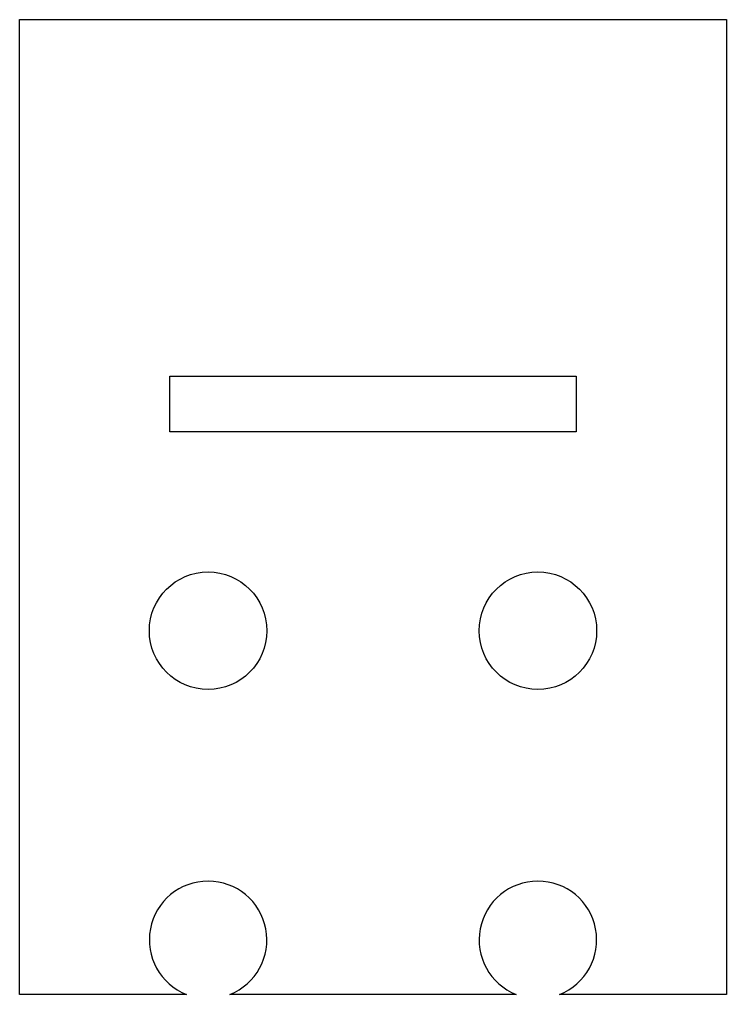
# Model space of a CAD drawing. Header units: millimetres. Extents: x -17.2 to 17.1, y -0.1 to 47.1.
import ezdxf

# ---------------------------------------------------------------- set-up
doc = ezdxf.new("R2010")
doc.units = ezdxf.units.MM
doc.layers.add('CUTOUTS', color=1, linetype='CONTINUOUS')
doc.layers.add('PERIMETER', color=5, linetype='CONTINUOUS')

msp = doc.modelspace()

# ---------------------------------------------------------------- linework, layer by layer
at = {"layer": 'CUTOUTS'}
msp.add_lwpolyline([(9.85, 29.85), (9.85, 27.15), (-9.85, 27.15), (-9.85, 29.85)], close=True, dxfattribs=at)
for centre in [(-8, 17.5), (8, 17.5)]:
    msp.add_circle(centre, 2.85, dxfattribs=at)
at = {"layer": 'PERIMETER'}
msp.add_lwpolyline([(-6.951, -0.15, 5.244044), (-9.049, -0.15), (-17.15, -0.15), (-17.15, 47.15), (17.15, 47.15), (17.15, -0.15), (9.049, -0.15, 5.244044), (6.951, -0.15)], format="xyb", close=True, dxfattribs=at)

doc.saveas('drawing.dxf')
